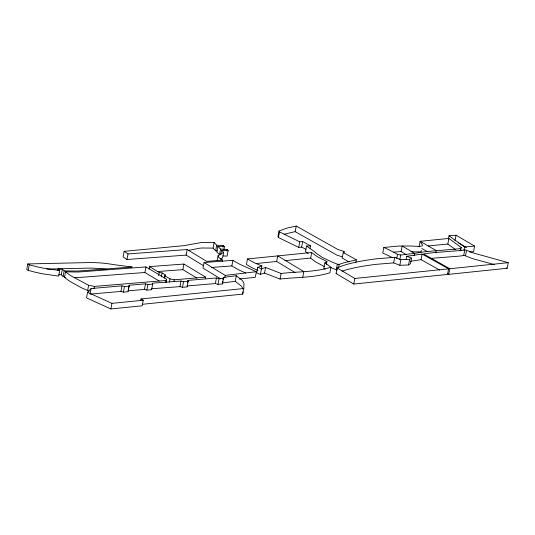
<?xml version="1.0" encoding="UTF-8"?>
<svg xmlns="http://www.w3.org/2000/svg" width="535" height="535" viewBox="0 0 535 535"><rect width="100%" height="100%" fill="white"/><g stroke="black" fill="none" stroke-linecap="round" stroke-linejoin="round"><path stroke-width="0.8" d="M142.39 304.288L242.75 294.11L242.83 291.822M242.75 294.11L243.806 288.525L243.906 283.496A38.634 12.258 10.7 0 0 243.539 282.346L242.188 280.327L240.028 278.595A80.049 25.399 10.7 0 1 238.958 277.872L236.336 275.712L223.309 277.411L222.861 279.805M132.025 267.018L114.416 264.725A40.339 12.8 10.7 0 0 111.133 264.176L106.746 263.574A54.122 17.173 10.7 0 0 100.66 262.932L92.087 262.498L27.807 263.929L26.75 269.52L28.181 270.369L33.578 271.8A62.408 19.802 10.7 0 0 43.669 274L58.663 276.087L59.719 270.503L58.161 269.038L57.86 270.636M28.181 270.369L29.238 264.785L27.807 263.929M64.554 276.562L63.103 276.481L61.278 274.763L62.334 269.179L58.161 269.038M63.103 276.481L64.16 270.897L62.334 269.179M89.031 291.14L81.741 287.91L70.399 281.657A115.807 36.748 10.7 0 1 67.818 279.939L64.508 277.404L65.558 271.82L76.365 272.021A120.181 38.132 10.7 0 0 80.049 271.9L145.935 266.911L166.666 279.25L166.064 282.44M87.579 290.866L88.636 285.282L71.449 276.067A115.807 36.748 10.7 0 1 68.875 274.348L65.558 271.82M223.309 277.411L223.55 278.361L219.029 278.735L216.407 277.979L187.959 280.4L188.193 281.35L183.545 281.731L181.024 281.042L152.428 283.196L152.662 284.145L147.881 284.54L145.493 283.838L129.129 285.255L129.129 286.158L124.481 286.539L121.96 285.85L91.09 288.539L87.566 292.291L86.51 297.875L110.859 308.949L142.183 305.806L143.233 300.222L140.959 298.958L140.658 300.55M90.034 294.123L91.09 288.539M93.986 288.786L94.441 286.392L166.151 280.474L166.666 279.25M110.859 308.949L111.915 303.358L143.233 300.222M223.804 249.852L224.406 246.662L223.329 245.572L216.688 245.217L214.127 242.522L203.34 242.415A27.138 8.614 10.7 0 0 200.498 242.669L184.241 245.618L124.14 251.336L123.09 256.927L126.982 259.508L186.126 255.108L203.554 265.721M90.843 294.049L120.903 291.435L121.96 285.85M126.982 259.508L128.032 253.924L124.14 251.336M120.903 291.435L123.424 292.13L124.481 286.539M129.129 285.255L128.072 290.846L144.437 289.422L146.831 290.124L151.606 289.729L152.662 284.145M129.129 286.158L128.072 291.742L123.424 292.13M159.176 281.009L144.878 272.496L145.935 266.911M144.437 289.422L145.493 283.838M149.064 269.011L149.519 266.617L183.92 264.056L205.621 277.143L205.32 278.742M146.831 290.124L147.881 284.54M158.587 275.652L159.189 272.462L149.519 266.617M161.316 276.909L162.072 272.917L159.189 272.462M164.258 278.14L164.706 275.746L165.516 275.057L162.072 272.917M165.215 276.649L165.516 275.057M165.843 282.065L166.151 280.474M169.414 282.099L170.016 278.902L164.706 275.746M173.949 281.397L174.249 279.805L205.621 277.143M196.867 278.086L182.87 269.64L183.92 264.056M151.372 288.78L179.967 286.626L181.024 281.042M186.126 255.108L187.183 249.524L128.032 253.924M179.967 286.626L182.488 287.322L183.545 281.731M187.504 282.794L187.959 280.4M188.193 281.35L187.136 286.934L182.488 287.322M239.098 278.989L255.309 277.29L256.365 271.706L240.115 264.464L232.906 260.351L204.049 262.531L202.992 268.115L220.621 278.829M217.297 250.895L215.638 250.808L213.07 248.113L214.127 242.522M215.638 250.808L216.688 245.217M217.865 246.367L216.809 251.952L219.51 254.64L220.56 249.056L217.865 246.367L224.406 246.662M217.177 260.552L218.079 255.763L223.65 252.326L221.577 250.286L220.821 254.272M186.902 285.984L215.351 283.57L216.407 277.979M223.028 247.17L223.329 245.572M223.65 252.326L222.593 257.917L220.507 259.201M222.206 261.702L222.507 260.104L218.675 257.375L218.079 255.763M215.351 283.57L217.979 284.319L219.029 278.735M226.766 251.009L227.067 249.417L220.56 249.056M227.067 249.417L228.144 250.5L227.087 256.091L222.981 255.951M217.979 284.319L222.493 283.945L222.56 281.403M222.493 283.945L223.55 278.361M224.747 277.779L225.202 275.385L204.049 262.531M245.705 273.01L239.058 270.048L231.849 265.942L232.906 260.351M242.85 289.081A38.634 12.258 10.7 0 0 242.482 287.93L241.138 285.911L238.971 284.179A80.049 25.399 10.7 0 1 237.901 283.463L235.28 281.296L236.336 275.712M326.317 264.778L326.925 261.588L317.543 256.84L311.617 252.493L247.471 258.947L246.414 264.531L252.808 268.155L257.91 270.329M261.281 269.185L261.882 265.989L257.736 267.299L256.68 272.89L260.398 274.381L264.544 273.071L280.052 279.056C296.644 277.083 313.784 277.886 329.874 272.796L330.924 267.212L324.872 262.799L326.925 261.588M260.398 274.381L261.454 268.797L265.601 267.48L281.109 273.472C297.694 271.492 314.841 272.302 330.924 267.212M264.544 273.071L265.601 267.48M343.865 253.108L344.165 251.51L337.966 249.531L296.236 226.051L287.188 228.05L279.002 231.006L277.946 236.59L278.447 237.52L298.697 247.411L301.646 247.096L305.96 249.297M278.447 237.52L279.504 231.936L279.002 231.006M295.006 272.509L276.669 261.475L277.725 255.89L303.813 271.593L302.763 277.183M280.052 279.056L281.109 273.472M284.098 234.256L295.18 231.642L296.236 226.051M298.697 247.411L299.747 241.82L279.537 231.949M301.646 247.096L302.703 241.506L310.561 245.913L310.106 248.307M310.561 245.913L306.535 246.04L305.478 251.624L308.18 253.45M324.337 266.537L315.563 261.869L310.695 258.238L311.617 252.493M324.872 262.799L323.815 268.383L325.16 269.366M337.511 269.907L336.288 269.774L337.344 264.19L335.05 263.287A93.07 29.532 10.7 0 1 332.068 262.063L322.612 257.582L316.506 253.443A82.229 26.095 10.7 0 1 314.333 251.59L306.535 246.04M406.68 256.318L422.115 254.071L448.604 268.844L447.548 274.428L353.762 284.045L336.094 273.525L337.15 267.941L341.912 266.015A154.053 48.879 10.7 0 1 347.616 264.19L355.32 262.29A259.789 82.43 10.7 0 1 367.017 260.137L376.272 258.826L394.73 257.308L400.882 259.702L409.596 259.401L411.576 258.057L406.68 256.318L406.078 259.508M338.575 267.574L339.183 264.384L343.985 262.772L356.363 259.849L355.909 262.244M344.165 251.51L343.236 252.487L342.179 258.077L349.087 261.949M353.762 284.045L354.819 278.461L337.15 267.941M419.092 246.896L420.142 241.292L422.516 245.19L422.443 245.792L419.935 246.434L414.598 246.234A71.757 22.771 10.7 0 0 410.98 246.02L398.622 246.053L383.809 247.478L382.752 253.062L384.792 253.958A98.647 31.304 10.7 0 1 387.139 255.034L392.122 257.522M342.086 271.171A154.053 48.879 10.7 0 1 346.56 269.774L354.264 267.875A259.789 82.43 10.7 0 1 365.96 265.721L375.216 264.417L393.673 262.892L394.73 257.308M396.763 258.365L397.518 254.372L395.245 253.068A103.536 32.856 10.7 0 0 393.171 251.938L388.196 249.444A98.647 31.304 10.7 0 0 385.842 248.374L383.809 247.478M406.62 254.847L401.083 251.55L402.133 245.966L414.598 253.383L422.643 252.085A243.592 77.294 10.7 0 1 426.469 251.577L450.189 249.544A93.023 29.519 10.7 0 0 455.559 249.143L460.608 248.541L461.197 247.458L448.912 238.436L420.142 241.292L436.172 250.561L435.717 252.955M399.799 259.803L400.708 255.014L414.638 253.369L414.143 255.777M393.673 262.892L399.826 265.286L400.882 259.702M399.826 265.286L408.539 264.986L409.596 259.401M411.576 258.057L410.519 263.648L408.539 264.986M410.318 261.347L421.058 259.662L422.115 254.071M448.41 238.984L449.012 235.795L456.047 235.213L474.598 246.073L473.549 251.657L469.69 252.032M455.619 249.718L447.855 244.02L448.912 238.436M448.745 274.335L449.801 268.744L423.58 253.951L429.137 253.182A197.268 62.595 10.7 0 1 434.681 252.553L460.749 250.5A48.605 15.421 10.7 0 0 463.678 250.072L464.788 249.858L467.871 250.775A75.121 23.834 10.7 0 0 469.188 251.343L472.545 252.68A13.041 4.14 10.7 0 0 474.191 253.209L508.25 262.672L507.193 268.262L448.745 274.335L447.327 273.532M454.997 240.797L456.047 235.213M460.154 250.935L460.608 248.541M460.595 250.647L461.197 247.458M463.979 250.233L464.581 247.036L449.012 235.795M431.223 258.398A197.268 62.595 10.7 0 1 433.624 258.137L459.692 256.091A48.605 15.421 10.7 0 0 462.628 255.656L463.684 255.456L464.788 249.858M494.233 264.551L473.134 258.793A13.041 4.14 10.7 0 1 471.495 258.265L468.132 256.927A75.121 23.834 10.7 0 1 466.814 256.359L465.503 255.784L466.56 250.199M336.094 273.525L336.782 273.211M393.773 252.152L401.083 251.55M463.684 255.456L465.503 255.784M188.661 250.326L199.448 248.253A27.138 8.614 10.7 0 1 202.29 247.999L213.07 248.113M225.202 275.385L256.365 271.706M222.259 282.995L235.28 281.296M299.747 241.82L302.703 241.506M449.801 268.744L508.25 262.672M140.959 298.958L243.806 288.525M354.819 278.461L448.604 268.844M256.225 263.541L276.669 261.475M284.934 260.645L310.541 258.057M428.127 245.98L447.855 244.02M464.581 247.036L474.598 246.073M222.507 260.104L206.704 261.408L187.183 249.524M132.051 267.018L80.063 270.904A120.275 38.166 10.7 0 1 75.803 271.044L64.16 270.897M144.878 272.496L78.993 277.484A120.181 38.132 10.7 0 1 75.315 277.605L74.131 277.632M211.238 267.493L231.849 265.942M157.471 271.533L182.87 269.64M46.786 269.072L91.03 268.082L99.604 268.516A54.122 17.173 10.7 0 1 105.689 269.159L107.301 269.366M221.577 250.286L228.144 250.5M58.776 274.682L61.278 274.763M59.646 270.496L44.719 268.416A62.408 19.802 10.7 0 1 34.635 266.216L29.238 264.785M64.508 277.404L65.504 277.498M337.344 264.19L339.183 264.384M88.636 285.282L94.441 286.392M397.518 254.372L400.708 255.014M170.016 278.902L174.249 279.805M506.17 267.961L507.193 268.262M342.333 256.853L336.91 255.121L295.18 231.642M336.288 269.774L333.994 268.878A93.07 29.532 10.7 0 1 331.011 267.647M257.736 267.299L261.454 268.797M261.882 265.989L253.864 262.571L247.471 258.947M87.566 292.291L111.915 303.358M421.058 259.662L439.676 270.041M343.236 252.487L356.363 259.849M421.874 248.494L427.452 251.717M458.562 242.89L466.413 247.484M460.528 250.206L461.076 250.634M421.185 250.373L421.386 251.376L420.149 251.885L413.542 251.818A71.757 22.771 10.7 0 0 410.967 251.657"/></g></svg>
